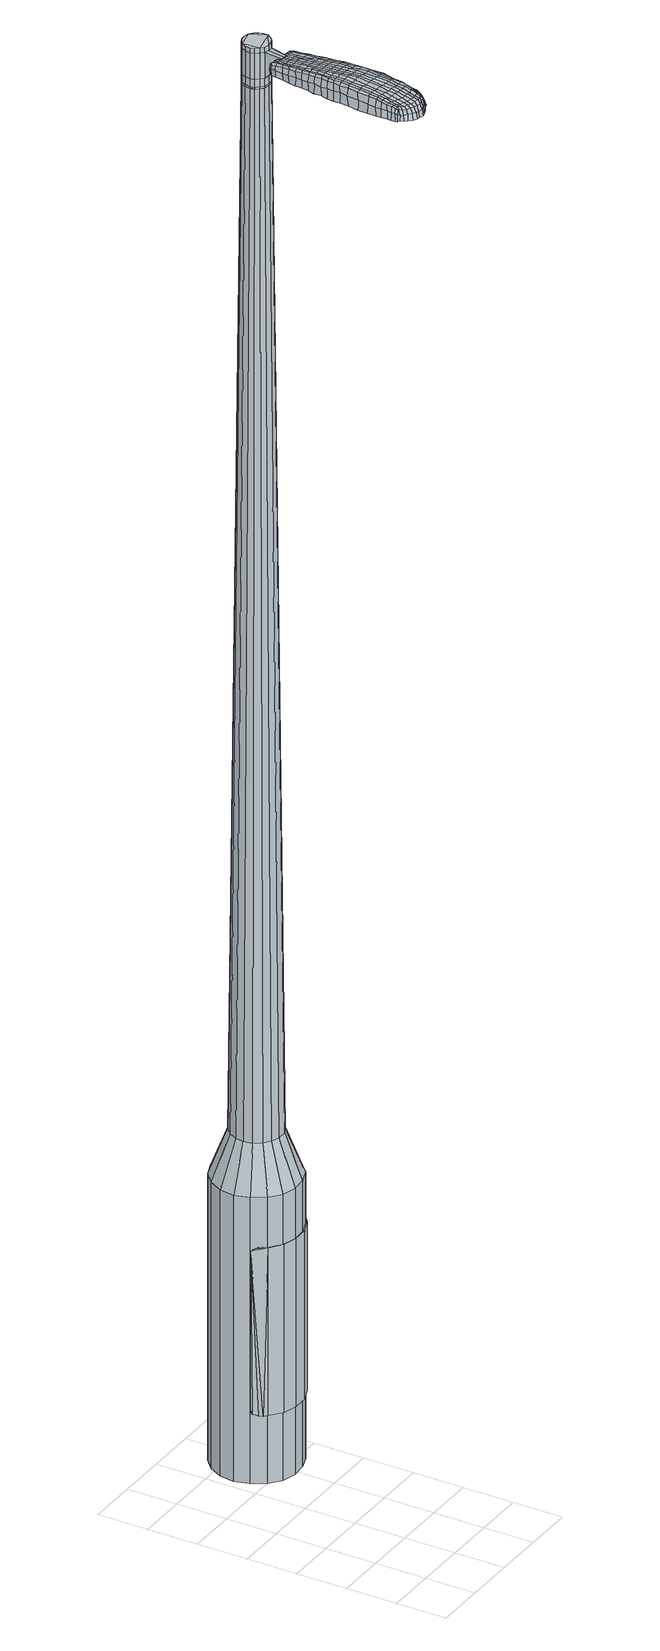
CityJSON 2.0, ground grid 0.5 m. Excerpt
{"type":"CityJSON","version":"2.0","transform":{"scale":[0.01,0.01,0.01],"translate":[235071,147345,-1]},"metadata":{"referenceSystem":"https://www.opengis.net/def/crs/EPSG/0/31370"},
"CityObjects":{
"object1":{"type":"GenericCityObject","attributes":{"cluster":350,"mean_distance_to_centroid":0.404,"new_centroid_x":235072,"new_centroid_y":147347.31,"mean_distance_to_camera":12.41,"H1":13.38,"H2":13.86,"Z_final":112.6,"cluster2":33,"proj_x":235064.43,"proj_y":147346.33,"id_line":87867,"bearing_l":172.62,"distance":7.64,"orientation":"left","G_obj":262.62},"geometry":[{"type":"MultiSurface","lod":"2","boundaries":[[[0,1,2,3]],[[1,4,5,2]],[[4,6,7,5]],[[6,8,9,7]],[[8,10,11,9]],[[10,12,13,11]],[[12,14,15,13]],[[14,16,17,15]],[[16,18,19,17]],[[18,20,21,19]],[[20,22,23,21]],[[22,24,25,23]],[[24,26,27,25]],[[26,28,29,27]],[[28,30,31,29]],[[30,32,33,31]],[[32,34,35,33]],[[34,0,3,35]],[[36,37,38,39]],[[38,40,41,42]],[[41,43,42]],[[42,44,45,46]],[[45,47,46]],[[46,48,49,50]],[[49,51,50]],[[42,46,50,38]],[[50,52,39,38]],[[53,36,39]],[[2,5,7,35]],[[7,9,11,15]],[[11,13,15]],[[15,17,19,23]],[[19,21,23]],[[23,25,27,31]],[[27,29,31]],[[15,23,31,7]],[[31,33,35,7]],[[3,2,35]],[[1,0,54,55]],[[0,34,56,54]],[[34,32,57,56]],[[32,30,58,57]],[[30,28,59,58]],[[28,26,60,59]],[[26,24,61,60]],[[24,22,62,61]],[[22,20,63,62]],[[20,18,64,63]],[[18,16,65,64]],[[16,14,66,65]],[[14,12,67,66]],[[12,10,68,67]],[[10,8,69,68]],[[8,6,70,69]],[[6,4,71,70]],[[4,1,55,71]],[[55,54,72,73]],[[54,56,74,72]],[[56,57,75,74]],[[57,58,76,75]],[[58,59,77,76]],[[59,60,78,77]],[[60,61,79,78]],[[61,62,80,79]],[[62,63,81,80]],[[63,64,82,81]],[[64,65,83,82]],[[65,66,84,83]],[[66,67,85,84]],[[67,68,86,85]],[[68,69,87,86]],[[69,70,88,87]],[[70,71,89,88]],[[71,55,73,89]],[[72,90,91,92]],[[93,94,90,72]],[[75,95,94,93]],[[76,96,95,75]],[[97,98,96,76]],[[99,100,98,97]],[[79,101,100,99]],[[102,103,101,79]],[[104,105,103,102]],[[82,106,105,104]],[[107,108,106,82]],[[109,110,108,107]],[[85,111,110,109]],[[86,112,111,85]],[[113,114,112,86]],[[115,116,114,113]],[[89,117,116,115]],[[92,91,117,89]],[[118,119,120,121]],[[122,118,121,123]],[[124,122,123,125]],[[126,124,125,127]],[[128,126,127,129]],[[130,128,129,131]],[[132,130,131,133]],[[134,132,133,135]],[[136,134,135,137]],[[138,136,137,139]],[[140,138,139,141]],[[142,140,141,143]],[[144,142,143,145]],[[146,144,145,147]],[[148,146,147,149]],[[150,148,149,151]],[[73,72,92]],[[74,93,72]],[[74,75,93]],[[77,97,76]],[[77,78,99,97]],[[78,79,99]],[[80,102,79]],[[80,81,104,102]],[[81,82,104]],[[83,107,82]],[[83,84,109,107]],[[84,85,109]],[[87,113,86]],[[87,88,115,113]],[[88,89,115]],[[73,92,89]],[[152,91,90]],[[152,117,91]],[[153,116,117]],[[153,154,114,116]],[[154,112,114]],[[155,110,111]],[[155,156,108,110]],[[156,106,108]],[[157,105,106]],[[157,158,103,105]],[[158,101,103]],[[159,100,101]],[[159,160,98,100]],[[160,96,98]],[[161,94,95]],[[161,90,94]],[[39,52,150,162]],[[152,90,163,151]],[[53,39,162,119]],[[90,161,120,163]],[[36,53,119,118]],[[161,95,121,120]],[[37,36,118,122]],[[95,96,123,121]],[[38,37,122,124]],[[96,160,125,123]],[[40,38,124,126]],[[160,159,127,125]],[[41,40,126,128]],[[159,101,129,127]],[[43,41,128,130]],[[101,158,131,129]],[[42,43,130,132]],[[158,157,133,131]],[[44,42,132,134]],[[157,106,135,133]],[[45,44,134,136]],[[106,156,137,135]],[[47,45,136,138]],[[156,155,139,137]],[[46,47,138,140]],[[155,111,141,139]],[[48,46,140,142]],[[111,112,143,141]],[[49,48,142,144]],[[112,154,145,143]],[[51,49,144,146]],[[154,153,147,145]],[[50,51,146,148]],[[153,117,149,147]],[[52,50,148,150]],[[117,152,151,149]],[[150,151,164,165]],[[151,163,166,164]],[[163,120,167,166]],[[120,119,168,167]],[[119,162,169,168]],[[162,150,165,169]],[[170,171,172,173]],[[174,170,173,175]],[[170,174,176,177]],[[171,170,177,178]],[[179,180,181,182]],[[183,179,182,184]],[[179,183,185,186]],[[180,179,186,187]],[[188,189,190,191]],[[192,188,191,193]],[[188,192,194,195]],[[189,188,195,196]],[[197,198,199,200]],[[201,197,200,202]],[[197,201,203,204]],[[198,197,204,205]],[[206,207,208,209]],[[210,206,209,211]],[[206,210,212,213]],[[207,206,213,214]],[[215,216,217,218]],[[219,215,218,220]],[[215,219,221,222]],[[216,215,222,223]],[[224,225,226,227]],[[216,224,227,217]],[[224,216,223,228]],[[225,224,228,229]],[[230,231,232,233]],[[225,230,233,226]],[[230,225,229,234]],[[231,230,234,235]],[[236,174,175,237]],[[231,236,237,232]],[[236,231,235,238]],[[174,236,238,176]],[[239,240,241,242]],[[243,239,242,244]],[[239,243,245,246]],[[240,239,246,247]],[[248,249,250,251]],[[240,248,251,241]],[[248,240,247,252]],[[249,248,252,253]],[[254,255,256,257]],[[249,254,257,250]],[[254,249,253,258]],[[255,254,258,259]],[[260,261,262,263]],[[255,260,263,256]],[[260,255,259,264]],[[261,260,264,265]],[[266,171,178,267]],[[261,266,267,262]],[[266,261,265,268]],[[171,266,268,172]],[[269,270,271,272]],[[273,269,272,274]],[[269,273,275,276]],[[270,269,276,277]],[[278,279,280,281]],[[270,278,281,271]],[[278,270,277,282]],[[279,278,282,283]],[[284,285,286,287]],[[279,284,287,280]],[[284,279,283,288]],[[285,284,288,289]],[[290,183,184,291]],[[285,290,291,286]],[[290,285,289,292]],[[183,290,292,185]],[[293,294,295,296]],[[297,293,296,298]],[[293,297,299,300]],[[294,293,300,301]],[[302,303,304,305]],[[294,302,305,295]],[[302,294,301,306]],[[303,302,306,307]],[[308,309,310,311]],[[303,308,311,304]],[[308,303,307,312]],[[309,308,312,313]],[[314,315,316,317]],[[309,314,317,310]],[[314,309,313,318]],[[315,314,318,319]],[[320,180,187,321]],[[315,320,321,316]],[[320,315,319,322]],[[180,320,322,181]],[[323,209,208,324]],[[325,323,324,326]],[[323,325,327,328]],[[209,323,328,211]],[[329,325,326,330]],[[331,329,330,332]],[[329,331,333,334]],[[325,329,334,327]],[[335,331,332,336]],[[337,335,336,338]],[[335,337,339,340]],[[331,335,340,333]],[[341,337,338,342]],[[343,341,342,344]],[[341,343,345,346]],[[337,341,346,339]],[[347,343,344,348]],[[198,347,348,199]],[[347,198,205,349]],[[343,347,349,345]],[[350,351,196,195]],[[352,350,195,194]],[[350,352,353,354]],[[351,350,354,355]],[[356,357,355,354]],[[358,356,354,353]],[[356,358,359,360]],[[357,356,360,361]],[[362,363,361,360]],[[364,362,360,359]],[[362,364,365,366]],[[363,362,366,367]],[[368,369,367,366]],[[370,368,366,365]],[[368,370,203,201]],[[369,368,201,202]],[[371,372,373,374]],[[273,371,374,275]],[[371,273,274,375]],[[372,371,375,376]],[[377,192,193,378]],[[372,377,378,373]],[[377,372,376,379]],[[192,377,379,194]],[[380,381,382,383]],[[219,380,383,221]],[[380,219,220,384]],[[381,380,384,385]],[[386,387,388,389]],[[381,386,389,382]],[[386,381,385,390]],[[387,386,390,391]],[[392,189,196,393]],[[387,392,393,388]],[[392,387,391,394]],[[189,392,394,190]],[[395,396,397,398]],[[177,395,398,178]],[[395,177,176,399]],[[396,395,399,400]],[[401,402,403,404]],[[396,401,404,397]],[[401,396,400,405]],[[402,401,405,406]],[[407,200,199,408]],[[402,407,408,403]],[[407,402,406,409]],[[200,407,409,202]],[[410,411,412,413]],[[182,410,413,184]],[[410,182,181,414]],[[411,410,414,415]],[[416,204,203,417]],[[411,416,417,412]],[[416,411,415,418]],[[204,416,418,205]],[[419,420,421,422]],[[297,419,422,299]],[[419,297,298,423]],[[420,419,423,424]],[[425,210,211,426]],[[420,425,426,421]],[[425,420,424,427]],[[210,425,427,212]],[[428,429,430,431]],[[243,428,431,245]],[[428,243,244,432]],[[429,428,432,433]],[[434,435,436,437]],[[429,434,437,430]],[[434,429,433,438]],[[435,434,438,439]],[[440,207,214,441]],[[435,440,441,436]],[[440,435,439,442]],[[207,440,442,208]],[[443,444,433,432]],[[242,443,432,244]],[[443,242,241,445]],[[444,443,445,446]],[[447,448,439,438]],[[444,447,438,433]],[[447,444,446,449]],[[448,447,449,450]],[[451,324,208,442]],[[448,451,442,439]],[[451,448,450,452]],[[324,451,452,326]],[[453,454,455,456]],[[300,453,456,301]],[[453,300,299,422]],[[454,453,422,421]],[[457,328,327,458]],[[454,457,458,455]],[[457,454,421,426]],[[328,457,426,211]],[[459,460,446,445]],[[251,459,445,241]],[[459,251,250,461]],[[460,459,461,462]],[[463,464,450,449]],[[460,463,449,446]],[[463,460,462,465]],[[464,463,465,466]],[[467,330,326,452]],[[464,467,452,450]],[[467,464,466,468]],[[330,467,468,332]],[[469,470,471,472]],[[306,469,472,307]],[[469,306,301,456]],[[470,469,456,455]],[[473,334,333,474]],[[470,473,474,471]],[[473,470,455,458]],[[334,473,458,327]],[[475,476,462,461]],[[257,475,461,250]],[[475,257,256,477]],[[476,475,477,478]],[[479,480,466,465]],[[476,479,465,462]],[[479,476,478,481]],[[480,479,481,482]],[[483,336,332,468]],[[480,483,468,466]],[[483,480,482,484]],[[336,483,484,338]],[[485,486,487,488]],[[312,485,488,313]],[[485,312,307,472]],[[486,485,472,471]],[[489,340,339,490]],[[486,489,490,487]],[[489,486,471,474]],[[340,489,474,333]],[[491,492,478,477]],[[263,491,477,256]],[[491,263,262,493]],[[492,491,493,494]],[[495,496,482,481]],[[492,495,481,478]],[[495,492,494,497]],[[496,495,497,498]],[[499,342,338,484]],[[496,499,484,482]],[[499,496,498,500]],[[342,499,500,344]],[[501,502,503,504]],[[318,501,504,319]],[[501,318,313,488]],[[502,501,488,487]],[[505,346,345,506]],[[502,505,506,503]],[[505,502,487,490]],[[346,505,490,339]],[[507,508,494,493]],[[267,507,493,262]],[[507,267,178,398]],[[508,507,398,397]],[[509,510,498,497]],[[508,509,497,494]],[[509,508,397,404]],[[510,509,404,403]],[[511,348,344,500]],[[510,511,500,498]],[[511,510,403,408]],[[348,511,408,199]],[[512,513,415,414]],[[322,512,414,181]],[[512,322,319,504]],[[513,512,504,503]],[[514,349,205,418]],[[513,514,418,415]],[[514,513,503,506]],[[349,514,506,345]],[[515,516,376,375]],[[272,515,375,274]],[[515,272,271,517]],[[516,515,517,518]],[[519,352,194,379]],[[516,519,379,376]],[[519,516,518,520]],[[352,519,520,353]],[[521,522,523,524]],[[222,521,524,223]],[[521,222,221,383]],[[522,521,383,382]],[[525,526,527,528]],[[522,525,528,523]],[[525,522,382,389]],[[526,525,389,388]],[[529,351,355,530]],[[526,529,530,527]],[[529,526,388,393]],[[351,529,393,196]],[[531,532,518,517]],[[281,531,517,271]],[[531,281,280,533]],[[532,531,533,534]],[[535,358,353,520]],[[532,535,520,518]],[[535,532,534,536]],[[358,535,536,359]],[[537,538,539,540]],[[228,537,540,229]],[[537,228,223,524]],[[538,537,524,523]],[[541,542,543,544]],[[538,541,544,539]],[[541,538,523,528]],[[542,541,528,527]],[[545,357,361,546]],[[542,545,546,543]],[[545,542,527,530]],[[357,545,530,355]],[[547,548,534,533]],[[287,547,533,280]],[[547,287,286,549]],[[548,547,549,550]],[[551,364,359,536]],[[548,551,536,534]],[[551,548,550,552]],[[364,551,552,365]],[[553,554,555,556]],[[234,553,556,235]],[[553,234,229,540]],[[554,553,540,539]],[[557,558,559,560]],[[554,557,560,555]],[[557,554,539,544]],[[558,557,544,543]],[[561,363,367,562]],[[558,561,562,559]],[[561,558,543,546]],[[363,561,546,361]],[[563,564,550,549]],[[291,563,549,286]],[[563,291,184,413]],[[564,563,413,412]],[[565,370,365,552]],[[564,565,552,550]],[[565,564,412,417]],[[370,565,417,203]],[[566,567,400,399]],[[238,566,399,176]],[[566,238,235,556]],[[567,566,556,555]],[[568,569,406,405]],[[567,568,405,400]],[[568,567,555,560]],[[569,568,560,559]],[[570,369,202,409]],[[569,570,409,406]],[[570,569,559,562]],[[369,570,562,367]],[[571,572,573,574]],[[574,573,575,576]],[[577,575,573,578]],[[578,573,572,579]],[[580,581,582,583]],[[583,582,584,585]],[[586,584,582,587]],[[587,582,581,588]],[[589,590,591,592]],[[592,591,593,594]],[[595,593,591,596]],[[596,591,590,597]],[[598,599,600,601]],[[601,600,602,603]],[[604,602,600,605]],[[605,600,599,606]],[[607,608,609,610]],[[610,609,611,612]],[[613,611,609,614]],[[614,609,608,615]],[[616,617,618,619]],[[619,618,620,621]],[[622,620,618,623]],[[623,618,617,624]],[[625,626,627,628]],[[628,627,617,616]],[[624,617,627,629]],[[629,627,626,630]],[[631,632,633,634]],[[634,633,626,625]],[[630,626,633,635]],[[635,633,632,636]],[[576,575,637,638]],[[638,637,632,631]],[[636,632,637,639]],[[639,637,575,577]],[[640,641,642,643]],[[643,642,644,645]],[[646,644,642,647]],[[647,642,641,648]],[[649,650,651,652]],[[652,651,641,640]],[[648,641,651,653]],[[653,651,650,654]],[[655,656,657,658]],[[658,657,650,649]],[[654,650,657,659]],[[659,657,656,660]],[[661,662,663,664]],[[664,663,656,655]],[[660,656,663,665]],[[665,663,662,666]],[[579,572,667,668]],[[668,667,662,661]],[[666,662,667,669]],[[669,667,572,571]],[[670,671,672,673]],[[673,672,674,675]],[[676,674,672,677]],[[677,672,671,678]],[[679,680,681,682]],[[682,681,671,670]],[[678,671,681,683]],[[683,681,680,684]],[[685,686,687,688]],[[688,687,680,679]],[[684,680,687,689]],[[689,687,686,690]],[[585,584,691,692]],[[692,691,686,685]],[[690,686,691,693]],[[693,691,584,586]],[[694,695,696,697]],[[697,696,698,699]],[[700,698,696,701]],[[701,696,695,702]],[[703,704,705,706]],[[706,705,695,694]],[[702,695,705,707]],[[707,705,704,708]],[[709,710,711,712]],[[712,711,704,703]],[[708,704,711,713]],[[713,711,710,714]],[[715,716,717,718]],[[718,717,710,709]],[[714,710,717,719]],[[719,717,716,720]],[[588,581,721,722]],[[722,721,716,715]],[[720,716,721,723]],[[723,721,581,580]],[[607,610,724,725]],[[725,724,726,727]],[[728,726,724,729]],[[729,724,610,612]],[[727,726,730,731]],[[731,730,732,733]],[[734,732,730,735]],[[735,730,726,728]],[[733,732,736,737]],[[737,736,738,739]],[[740,738,736,741]],[[741,736,732,734]],[[739,738,742,743]],[[743,742,744,745]],[[746,744,742,747]],[[747,742,738,740]],[[745,744,748,749]],[[749,748,599,598]],[[606,599,748,750]],[[750,748,744,746]],[[597,751,752,596]],[[596,752,753,595]],[[754,753,752,755]],[[755,752,751,756]],[[756,757,758,755]],[[755,758,759,754]],[[760,759,758,761]],[[761,758,757,762]],[[762,763,764,761]],[[761,764,765,760]],[[766,765,764,767]],[[767,764,763,768]],[[768,769,770,767]],[[767,770,771,766]],[[604,771,770,602]],[[602,770,769,603]],[[772,773,774,775]],[[775,774,674,676]],[[675,674,774,776]],[[776,774,773,777]],[[594,593,778,779]],[[779,778,773,772]],[[777,773,778,780]],[[780,778,593,595]],[[781,782,783,784]],[[784,783,620,622]],[[621,620,783,785]],[[785,783,782,786]],[[787,788,789,790]],[[790,789,782,781]],[[786,782,789,791]],[[791,789,788,792]],[[597,590,793,794]],[[794,793,788,787]],[[792,788,793,795]],[[795,793,590,589]],[[796,797,798,799]],[[799,798,578,579]],[[577,578,798,800]],[[800,798,797,801]],[[802,803,804,805]],[[805,804,797,796]],[[801,797,804,806]],[[806,804,803,807]],[[598,601,808,809]],[[809,808,803,802]],[[807,803,808,810]],[[810,808,601,603]],[[811,812,813,814]],[[814,813,583,585]],[[580,583,813,815]],[[815,813,812,816]],[[604,605,817,818]],[[818,817,812,811]],[[816,812,817,819]],[[819,817,605,606]],[[820,821,698,822]],[[822,698,700]],[[699,698,821,823]],[[612,611,824,825]],[[825,824,821,820]],[[823,821,824,826]],[[826,824,611,613]],[[827,828,829,830]],[[830,829,644,646]],[[645,644,829,831]],[[831,829,828,832]],[[833,834,835,836]],[[836,835,828,827]],[[832,828,835,837]],[[837,835,834,838]],[[615,608,839,840]],[[840,839,834,833]],[[838,834,839,841]],[[841,839,608,607]],[[832,842,831]],[[831,842,643,645]],[[640,643,842,843]],[[843,842,844]],[[838,845,846,837]],[[837,846,842,832]],[[844,842,846,847]],[[847,846,845,848]],[[607,725,165,841]],[[841,165,845,838]],[[848,845,165,849]],[[849,165,725,727]],[[850,851,852,853]],[[853,852,701,702]],[[700,701,852,822]],[[822,852,851,820]],[[728,729,854,855]],[[855,854,851,850]],[[820,851,854,825]],[[825,854,729,612]],[[844,856,857,843]],[[843,857,652,640]],[[649,652,857,858]],[[858,857,856,859]],[[848,860,861,847]],[[847,861,856,844]],[[859,856,861,862]],[[862,861,860,863]],[[727,731,864,849]],[[849,864,860,848]],[[863,860,864,865]],[[865,864,731,733]],[[866,867,868,869]],[[869,868,707,708]],[[702,707,868,853]],[[853,868,867,850]],[[734,735,870,871]],[[871,870,867,866]],[[850,867,870,855]],[[855,870,735,728]],[[859,872,858]],[[858,872,658,649]],[[655,658,872,873]],[[873,872,874]],[[863,875,876,862]],[[862,876,872,859]],[[874,872,876,877]],[[877,876,875,878]],[[733,737,879,865]],[[865,879,875,863]],[[878,875,879,880]],[[880,879,737,739]],[[881,882,883,884]],[[884,883,713,714]],[[708,713,883,869]],[[869,883,882,866]],[[740,741,885,886]],[[886,885,882,881]],[[866,882,885,871]],[[871,885,741,734]],[[874,887,888,873]],[[873,888,664,655]],[[661,664,888,889]],[[889,888,887,890]],[[878,891,892,877]],[[877,892,887,874]],[[890,887,892,893]],[[893,892,891,894]],[[739,743,895,880]],[[880,895,891,878]],[[894,891,895,896]],[[896,895,743,745]],[[897,898,899,900]],[[900,899,719,720]],[[714,719,899,884]],[[884,899,898,881]],[[746,747,901,902]],[[902,901,898,897]],[[881,898,901,886]],[[886,901,747,740]],[[890,903,904,889]],[[889,904,668,661]],[[579,668,904,799]],[[799,904,903,796]],[[894,905,906,893]],[[893,906,903,890]],[[796,903,906,805]],[[805,906,905,802]],[[745,749,907,896]],[[896,907,905,894]],[[802,905,907,809]],[[809,907,749,598]],[[816,908,909,815]],[[815,909,723,580]],[[720,723,909,900]],[[900,909,908,897]],[[606,750,910,819]],[[819,910,908,816]],[[897,908,910,902]],[[902,910,750,746]],[[777,911,912,776]],[[776,912,673,675]],[[670,673,912,913]],[[913,912,911,914]],[[595,753,915,780]],[[780,915,911,777]],[[914,911,915,916]],[[916,915,753,754]],[[917,918,919,920]],[[920,919,623,624]],[[622,623,919,784]],[[784,919,918,781]],[[921,922,923,924]],[[924,923,918,917]],[[781,918,923,790]],[[790,923,922,787]],[[756,751,925,926]],[[926,925,922,921]],[[787,922,925,794]],[[794,925,751,597]],[[914,927,928,913]],[[913,928,682,670]],[[679,682,928,929]],[[929,928,927,930]],[[754,759,931,916]],[[916,931,927,914]],[[930,927,931,932]],[[932,931,759,760]],[[933,934,935,936]],[[936,935,629,630]],[[624,629,935,920]],[[920,935,934,917]],[[937,938,939,940]],[[940,939,934,933]],[[917,934,939,924]],[[924,939,938,921]],[[762,757,941,942]],[[942,941,938,937]],[[921,938,941,926]],[[926,941,757,756]],[[930,943,944,929]],[[929,944,688,679]],[[685,688,944,945]],[[945,944,943,946]],[[760,765,947,932]],[[932,947,943,930]],[[946,943,947,948]],[[948,947,765,766]],[[949,950,951,952]],[[952,951,635,636]],[[630,635,951,936]],[[936,951,950,933]],[[953,954,955,956]],[[956,955,950,949]],[[933,950,955,940]],[[940,955,954,937]],[[768,763,957,958]],[[958,957,954,953]],[[937,954,957,942]],[[942,957,763,762]],[[946,959,960,945]],[[945,960,692,685]],[[585,692,960,814]],[[814,960,959,811]],[[766,771,961,948]],[[948,961,959,946]],[[811,959,961,818]],[[818,961,771,604]],[[801,962,963,800]],[[800,963,639,577]],[[636,639,963,952]],[[952,963,962,949]],[[807,964,965,806]],[[806,965,962,801]],[[949,962,965,956]],[[956,965,964,953]],[[603,769,966,810]],[[810,966,964,807]],[[953,964,966,958]],[[958,966,769,768]],[[571,574,173,172]],[[574,576,175,173]],[[586,587,186,185]],[[587,588,187,186]],[[589,592,191,190]],[[592,594,193,191]],[[613,614,213,212]],[[614,615,214,213]],[[616,619,218,217]],[[619,621,220,218]],[[625,628,227,226]],[[628,616,217,227]],[[631,634,233,232]],[[634,625,226,233]],[[576,638,237,175]],[[638,631,232,237]],[[646,647,246,245]],[[647,648,247,246]],[[648,653,252,247]],[[653,654,253,252]],[[654,659,258,253]],[[659,660,259,258]],[[660,665,264,259]],[[665,666,265,264]],[[666,669,268,265]],[[669,571,172,268]],[[676,677,276,275]],[[677,678,277,276]],[[678,683,282,277]],[[683,684,283,282]],[[684,689,288,283]],[[689,690,289,288]],[[690,693,292,289]],[[693,586,185,292]],[[694,697,296,295]],[[697,699,298,296]],[[703,706,305,304]],[[706,694,295,305]],[[709,712,311,310]],[[712,703,304,311]],[[715,718,317,316]],[[718,709,310,317]],[[588,722,321,187]],[[722,715,316,321]],[[772,775,374,373]],[[775,676,275,374]],[[594,779,378,193]],[[779,772,373,378]],[[621,785,384,220]],[[785,786,385,384]],[[786,791,390,385]],[[791,792,391,390]],[[792,795,394,391]],[[795,589,190,394]],[[699,423,298]],[[699,823,424,423]],[[823,826,427,424]],[[826,613,212,427]],[[827,830,431,430]],[[830,646,245,431]],[[833,836,437,436]],[[836,827,430,437]],[[615,840,441,214]],[[840,833,436,441]],[[967,968,969,970]],[[971,972,970,969]],[[973,974,975,976]],[[977,978,979,980]],[[968,981,982,969]],[[983,971,969,982]],[[984,973,976,985]],[[986,987,978,977]],[[981,988,989,982]],[[989,990,983,982]],[[991,984,985,992]],[[993,987,986,994]],[[988,995,996,989]],[[996,997,990,989]],[[998,991,992,999]],[[1000,993,994,1001]],[[1002,1003,1004,1005]],[[1006,1007,1003,1002]],[[1006,1008,1009,1007]],[[1008,1010,1011,1009]],[[1012,1013,1014,1015]],[[1016,1017,1013,1012]],[[1018,1019,1017,1016]],[[1020,1021,1019,1018]],[[1015,1004,1003,1012]],[[1012,1003,1007,1016]],[[1007,1009,1018,1016]],[[1009,1011,1020,1018]],[[976,975,972,971]],[[985,976,971,983]],[[990,992,985,983]],[[997,999,992,990]],[[977,980,974,973]],[[986,977,973,984]],[[994,986,984,991]],[[1001,994,991,998]],[[978,1002,1005,979]],[[987,1006,1002,978]],[[1008,1006,987,993]],[[1010,1008,993,1000]],[[1022,1023,1024,1025]],[[1024,1026,1027,1028]],[[1024,1028,1029,1030]],[[1024,1030,1025]],[[1031,1022,1025,1032]],[[1033,1032,1025,1034]],[[1035,1034,1025]],[[1036,1024,1023,1037]],[[1038,1036,1037,1039]],[[1040,1038,1039,1041]],[[1042,1040,1041,1043]],[[1044,1042,1043,1045]],[[1045,1046,1047,1048]],[[1045,1048,1049,1050]],[[1045,1050,1051,1052]],[[1051,1053,1054,1055]],[[1051,1055,1056,1057]],[[1051,1057,1052]],[[1045,1052,1044]],[[1058,1059,1023,1022]],[[1060,1061,1026,1024]],[[1062,1063,1035,1025]],[[1059,1064,1037,1023]],[[1065,1060,1024,1036]],[[1064,1066,1039,1037]],[[1067,1065,1036,1038]],[[1066,1068,1041,1039]],[[1069,1067,1038,1040]],[[1068,1070,1043,1041]],[[1071,1069,1040,1042]],[[1070,1072,1045,1043]],[[1073,1071,1042,1044]],[[1072,1074,1046,1045]],[[1075,1076,1053,1051]],[[1077,1073,1044,1052]],[[1047,1046,1074,1078]],[[1048,1047,1078,1079]],[[1049,1048,1079,1080]],[[1050,1049,1080,1081]],[[1051,1050,1081,1075]],[[1082,1058,1022,1031]],[[1083,1082,1031,1032]],[[1084,1083,1032,1033]],[[1085,1084,1033,1034]],[[1063,1085,1034,1035]],[[1027,1026,1061,1086]],[[1054,1053,1076,1087]],[[1028,1027,1086,1088]],[[1029,1028,1088,1089]],[[1030,1029,1089,1090]],[[1025,1030,1090,1062]],[[1055,1054,1087,1091]],[[1056,1055,1091,1092]],[[1057,1056,1092,1093]],[[1052,1057,1093,1077]]]}]}
},
"vertices":[
[96,187,384],[82,191,384],[82,191,96],[96,187,96],[71,200,384],[71,200,96],[63,213,384],[63,213,96],[59,227,384],[59,227,96],[61,242,384],[61,242,96],[68,255,384],[68,255,96],[79,265,384],[79,265,96],[92,270,384],[92,270,96],[107,271,384],[107,271,96],[121,266,384],[121,266,96],[133,258,384],[133,258,96],[141,245,384],[141,245,96],[144,231,384],[144,231,96],[142,216,384],[142,216,96],[135,203,384],[135,203,96],[124,193,384],[124,193,96],[111,188,384],[111,188,96],[109,218,1524],[112,221,1524],[115,225,1524],[100,216,1524],[115,230,1524],[114,234,1524],[108,241,1524],[112,238,1524],[103,242,1524],[99,242,1524],[91,237,1524],[94,240,1524],[89,233,1524],[88,228,1524],[92,220,1524],[89,224,1524],[95,217,1524],[105,216,1524],[98,204,429],[90,207,429],[107,204,429],[115,208,429],[122,214,429],[126,221,429],[127,230,429],[125,239,429],[120,246,429],[113,251,429],[105,254,429],[96,253,429],[88,250,429],[82,244,429],[78,236,429],[77,228,429],[78,219,429],[83,212,429],[100,216,1483],[95,217,1483],[105,216,1483],[109,218,1483],[112,221,1483],[115,225,1483],[115,230,1483],[114,234,1483],[112,238,1483],[108,241,1483],[103,242,1483],[99,242,1483],[94,240,1483],[91,237,1483],[89,233,1483],[88,228,1483],[89,224,1483],[92,220,1483],[100,216,1485],[96,217,1485],[96,217,1483],[104,216,1483],[104,216,1485],[109,218,1485],[112,221,1485],[114,225,1483],[114,225,1485],[115,229,1483],[115,229,1485],[114,234,1485],[111,238,1483],[111,238,1485],[108,240,1483],[108,240,1485],[103,242,1485],[99,241,1483],[99,241,1485],[95,240,1483],[95,240,1485],[91,237,1485],[89,233,1485],[89,228,1483],[89,228,1485],[90,224,1483],[90,224,1485],[92,220,1485],[109,218,1519],[105,216,1519],[105,216,1493],[109,218,1493],[112,221,1519],[112,221,1493],[115,225,1519],[115,225,1493],[115,230,1519],[115,230,1493],[114,234,1519],[114,234,1493],[112,238,1519],[112,238,1493],[108,241,1519],[108,241,1493],[103,242,1519],[103,242,1493],[99,242,1519],[99,242,1493],[94,240,1519],[94,240,1493],[91,237,1519],[91,237,1493],[89,233,1519],[89,233,1493],[88,228,1519],[88,228,1493],[89,224,1519],[89,224,1493],[92,220,1519],[92,220,1493],[95,217,1519],[95,217,1493],[95,217,1485],[89,224,1485],[88,228,1485],[94,240,1485],[99,242,1485],[108,241,1485],[112,238,1485],[115,230,1485],[115,225,1485],[105,216,1485],[100,216,1519],[100,216,1493],[94,197,1513],[94,197,1518],[98,197,1513],[101,197,1513],[101,197,1518],[98,197,1518],[69,126,1519],[70,133,1518],[68,132,1509],[67,125,1510],[67,118,1519],[66,116,1510],[69,118,1526],[70,127,1525],[72,134,1525],[107,121,1519],[107,128,1518],[106,129,1525],[105,122,1525],[106,112,1519],[105,113,1526],[107,111,1510],[108,119,1510],[109,126,1509],[80,50,1519],[76,51,1519],[76,50,1513],[80,49,1513],[84,51,1519],[84,50,1513],[84,53,1524],[80,52,1524],[77,53,1524],[89,124,1530],[90,131,1529],[87,132,1529],[86,124,1530],[88,115,1531],[85,115,1531],[92,114,1530],[93,123,1530],[94,131,1529],[100,204,1512],[97,204,1512],[97,203,1517],[99,203,1517],[103,204,1512],[102,202,1517],[103,203,1506],[100,203,1506],[97,203,1506],[62,67,1519],[62,70,1519],[61,70,1512],[61,66,1512],[63,65,1518],[61,64,1512],[64,65,1522],[64,67,1523],[64,71,1524],[63,75,1519],[63,81,1519],[61,80,1512],[61,74,1512],[64,76,1524],[64,81,1525],[63,87,1519],[64,95,1519],[62,94,1511],[62,86,1511],[65,87,1526],[66,95,1526],[66,106,1519],[64,105,1510],[67,107,1526],[82,199,1513],[81,191,1513],[82,192,1518],[83,199,1517],[84,204,1512],[84,203,1516],[83,203,1506],[81,198,1507],[80,190,1507],[79,184,1514],[78,176,1515],[79,177,1520],[81,184,1519],[78,183,1507],[77,176,1507],[77,169,1515],[75,162,1516],[77,162,1522],[78,170,1521],[75,168,1508],[74,161,1508],[74,155,1517],[72,147,1517],[74,148,1524],[75,155,1523],[72,154,1508],[71,146,1509],[71,140,1518],[73,141,1524],[69,139,1509],[98,62,1519],[99,65,1519],[97,66,1524],[97,62,1523],[97,59,1518],[96,60,1522],[98,58,1512],[99,61,1512],[100,64,1512],[100,70,1519],[101,75,1519],[100,76,1525],[98,70,1524],[101,69,1512],[102,74,1512],[102,81,1519],[103,89,1519],[102,90,1526],[101,82,1526],[103,80,1511],[104,88,1511],[105,101,1519],[103,102,1526],[106,99,1510],[112,195,1513],[112,187,1513],[113,186,1507],[113,194,1507],[112,200,1512],[113,199,1506],[112,199,1516],[111,195,1517],[111,188,1518],[111,180,1514],[111,172,1515],[112,171,1507],[112,178,1507],[110,180,1519],[110,173,1520],[110,165,1515],[110,157,1516],[111,156,1508],[111,163,1508],[109,166,1521],[108,158,1522],[109,150,1517],[109,142,1517],[110,141,1509],[110,148,1508],[108,151,1523],[107,144,1524],[108,135,1518],[109,134,1509],[107,136,1524],[99,197,1519],[96,198,1519],[98,190,1520],[95,190,1520],[101,190,1520],[102,197,1519],[97,183,1522],[94,183,1522],[96,175,1523],[93,176,1523],[99,175,1523],[100,182,1521],[95,168,1524],[92,168,1524],[94,160,1525],[91,161,1525],[97,160,1525],[98,167,1524],[93,153,1526],[90,154,1526],[92,146,1527],[89,146,1527],[96,145,1527],[96,153,1526],[91,138,1528],[88,139,1528],[95,138,1528],[81,55,1527],[77,55,1527],[85,55,1526],[85,60,1527],[81,59,1528],[78,60,1528],[82,66,1529],[78,66,1529],[86,66,1528],[87,73,1530],[83,73,1530],[79,74,1530],[84,80,1531],[80,81,1531],[88,80,1530],[89,89,1531],[85,89,1531],[81,90,1531],[87,102,1531],[83,103,1531],[91,102,1531],[96,57,1518],[93,55,1519],[94,55,1513],[97,56,1513],[95,59,1523],[93,57,1523],[89,53,1519],[89,52,1513],[89,54,1524],[63,62,1518],[65,60,1518],[65,61,1523],[64,64,1523],[62,62,1513],[64,59,1513],[67,57,1519],[70,54,1519],[70,56,1524],[67,58,1523],[66,56,1513],[69,53,1513],[73,52,1519],[73,54,1524],[73,51,1513],[72,127,1528],[74,126,1528],[75,134,1528],[73,134,1527],[70,118,1528],[72,118,1529],[76,126,1529],[80,125,1530],[81,133,1529],[78,133,1528],[75,117,1529],[78,116,1530],[83,125,1530],[84,132,1529],[82,116,1531],[104,122,1528],[102,123,1529],[101,114,1529],[103,114,1528],[105,130,1527],[102,130,1528],[98,123,1529],[97,114,1530],[98,130,1528],[112,202,1512],[110,203,1512],[109,201,1517],[111,201,1517],[112,201,1506],[110,202,1506],[106,203,1512],[106,202,1517],[107,202,1506],[85,206,1512],[87,206,1512],[86,205,1506],[84,205,1506],[85,205,1517],[87,204,1517],[89,205,1512],[92,205,1512],[91,204,1506],[88,205,1506],[89,204,1517],[92,204,1517],[94,205,1512],[94,204,1506],[94,203,1517],[85,199,1519],[86,199,1519],[83,192,1520],[85,192,1520],[89,199,1519],[91,198,1519],[87,191,1520],[90,191,1520],[94,198,1519],[93,191,1520],[110,196,1519],[108,196,1519],[108,189,1520],[109,188,1520],[105,197,1519],[104,189,1520],[82,185,1521],[84,184,1521],[81,177,1522],[83,177,1522],[86,184,1521],[89,184,1521],[85,177,1522],[88,176,1523],[91,183,1522],[90,176,1523],[109,181,1521],[107,181,1521],[106,174,1522],[108,173,1522],[103,182,1521],[103,174,1522],[79,170,1523],[81,170,1523],[78,163,1524],[80,162,1524],[84,169,1523],[87,169,1524],[83,162,1525],[85,162,1525],[89,169,1524],[88,161,1525],[108,166,1523],[105,166,1523],[105,159,1524],[107,159,1524],[102,167,1524],[101,159,1525],[77,155,1525],[79,155,1525],[76,148,1526],[77,148,1526],[81,155,1526],[84,154,1526],[80,147,1527],[83,147,1527],[87,154,1526],[86,147,1527],[106,151,1525],[104,152,1525],[104,144,1526],[106,144,1526],[100,152,1526],[100,145,1527],[74,141,1527],[76,141,1527],[79,140,1527],[82,140,1528],[85,139,1528],[105,137,1527],[103,137,1527],[99,137,1528],[95,61,1525],[93,59,1525],[96,65,1526],[94,63,1526],[89,57,1526],[90,61,1527],[65,66,1525],[66,64,1525],[66,68,1526],[65,69,1525],[68,61,1525],[70,59,1526],[71,63,1527],[68,65,1526],[73,57,1526],[74,61,1527],[97,70,1526],[95,69,1527],[98,76,1527],[96,75,1528],[91,67,1528],[92,74,1529],[65,75,1526],[66,73,1527],[67,79,1528],[65,81,1527],[69,71,1527],[71,69,1528],[72,76,1529],[69,77,1528],[75,67,1528],[76,74,1530],[99,82,1528],[97,81,1529],[100,90,1528],[98,90,1529],[93,81,1529],[94,89,1530],[66,87,1528],[68,86,1528],[69,94,1529],[67,95,1528],[70,84,1529],[73,83,1530],[74,92,1530],[71,93,1530],[77,82,1530],[78,91,1531],[102,102,1529],[99,102,1529],[95,102,1530],[69,106,1528],[70,106,1529],[73,105,1530],[76,104,1530],[80,103,1531],[70,132,1509],[72,133,1518],[71,126,1518],[69,125,1509],[69,117,1519],[68,116,1510],[71,118,1525],[72,126,1525],[73,133,1525],[104,129,1525],[105,128,1518],[105,121,1518],[103,122,1525],[104,112,1519],[103,114,1525],[105,111,1510],[106,120,1509],[107,127,1509],[77,52,1513],[77,53,1519],[80,53,1519],[80,52,1513],[84,53,1519],[84,52,1513],[84,55,1524],[80,54,1524],[77,55,1524],[87,131,1528],[90,131,1528],[89,124,1529],[86,124,1529],[88,115,1529],[85,115,1529],[92,114,1529],[93,123,1529],[94,130,1528],[97,201,1516],[97,202,1512],[99,202,1512],[99,201,1516],[102,201,1512],[102,200,1516],[102,200,1506],[99,201,1506],[96,201,1506],[63,70,1512],[64,71,1519],[64,67,1518],[63,67,1512],[65,65,1518],[63,65,1512],[65,66,1522],[66,68,1523],[66,71,1523],[63,80,1512],[65,81,1519],[64,75,1519],[63,74,1512],[66,76,1524],[66,81,1525],[64,93,1511],[66,94,1519],[65,87,1519],[64,86,1511],[67,87,1525],[68,95,1526],[68,106,1519],[66,105,1510],[69,106,1526],[84,191,1518],[83,191,1513],[84,198,1513],[85,199,1517],[85,203,1512],[86,202,1515],[84,202,1506],[83,197,1506],[82,190,1507],[81,177,1520],[80,176,1514],[81,183,1514],[83,184,1519],[80,183,1507],[78,175,1507],[79,162,1522],[77,161,1516],[79,169,1515],[80,169,1521],[77,168,1508],[76,160,1508],[76,148,1523],[74,147,1517],[76,154,1516],[77,155,1522],[74,153,1508],[73,146,1508],[73,140,1517],[75,140,1524],[71,139,1509],[96,66,1523],[97,66,1519],[96,62,1518],[95,63,1523],[95,61,1518],[94,61,1522],[96,60,1512],[97,61,1512],[98,64,1512],[98,77,1525],[99,76,1519],[98,70,1519],[97,71,1524],[99,69,1512],[100,75,1512],[100,90,1526],[101,89,1519],[100,82,1519],[99,83,1525],[101,80,1511],[102,88,1511],[103,101,1519],[101,102,1526],[104,99,1510],[111,186,1507],[110,187,1513],[110,195,1513],[111,194,1506],[110,200,1512],[111,199,1506],[110,199,1515],[109,195,1517],[109,188,1518],[110,171,1507],[109,172,1514],[109,180,1514],[110,178,1507],[108,180,1519],[108,173,1520],[109,156,1508],[108,157,1516],[108,165,1515],[109,163,1508],[107,166,1521],[106,158,1522],[108,141,1508],[107,143,1517],[107,150,1516],[108,148,1508],[106,151,1522],[105,144,1523],[106,135,1517],[107,134,1509],[105,136,1524],[99,196,1518],[96,197,1518],[98,189,1519],[95,190,1519],[101,189,1519],[101,196,1518],[97,182,1520],[94,182,1520],[96,175,1521],[93,175,1521],[99,174,1521],[100,182,1520],[95,167,1523],[92,168,1523],[94,160,1524],[91,160,1524],[97,159,1524],[98,167,1523],[93,153,1525],[90,153,1525],[92,145,1526],[89,146,1526],[95,145,1526],[96,152,1525],[91,138,1527],[88,138,1527],[94,138,1527],[77,57,1526],[81,56,1526],[84,57,1525],[85,61,1526],[81,60,1526],[78,61,1526],[79,67,1528],[82,66,1528],[86,67,1527],[87,74,1528],[83,74,1529],[79,74,1529],[80,81,1530],[84,81,1530],[88,81,1529],[89,89,1530],[85,89,1530],[82,90,1530],[83,102,1530],[87,102,1530],[90,102,1530],[93,56,1513],[92,57,1518],[94,59,1518],[95,58,1512],[94,60,1523],[92,59,1523],[88,55,1519],[89,54,1513],[88,56,1523],[67,63,1523],[66,61,1518],[65,63,1518],[66,65,1523],[64,63,1512],[65,61,1512],[71,57,1523],[71,56,1519],[68,59,1519],[69,60,1523],[68,58,1513],[70,55,1513],[74,54,1519],[74,56,1524],[73,53,1513],[75,133,1527],[74,126,1527],[73,126,1527],[74,133,1526],[72,118,1527],[73,118,1528],[81,132,1528],[80,125,1528],[77,126,1528],[78,133,1527],[76,117,1528],[79,116,1529],[83,124,1529],[84,132,1528],[82,116,1529],[100,114,1528],[101,122,1527],[103,122,1527],[102,114,1527],[103,129,1526],[102,129,1527],[97,123,1528],[96,114,1528],[98,130,1527],[109,200,1516],[109,200,1512],[110,200,1516],[110,199,1506],[106,201,1512],[105,200,1516],[106,200,1506],[86,203,1506],[86,203,1512],[86,204,1512],[85,203,1506],[86,203,1516],[87,202,1516],[91,202,1506],[91,203,1512],[89,203,1512],[88,202,1506],[89,202,1516],[92,202,1516],[94,202,1512],[94,202,1506],[94,201,1516],[86,198,1518],[84,191,1519],[85,191,1519],[91,197,1518],[89,198,1518],[87,191,1519],[90,190,1519],[93,190,1519],[107,188,1519],[108,195,1518],[109,195,1518],[108,188,1519],[105,196,1518],[104,189,1519],[84,184,1520],[83,184,1520],[82,177,1521],[83,176,1521],[89,183,1520],[86,183,1520],[85,176,1521],[88,176,1521],[91,183,1520],[90,175,1521],[106,173,1521],[107,181,1520],[108,181,1520],[107,173,1521],[103,181,1520],[102,174,1521],[81,169,1522],[79,162,1523],[80,162,1523],[87,168,1522],[84,169,1522],[83,161,1523],[86,161,1524],[89,168,1523],[88,161,1524],[104,158,1523],[105,166,1522],[106,166,1522],[106,158,1523],[102,166,1522],[101,159,1523],[79,155,1524],[78,155,1524],[77,148,1525],[78,147,1525],[84,154,1525],[82,154,1524],[80,147,1525],[83,146,1526],[87,153,1525],[86,146,1526],[103,144,1525],[104,151,1524],[105,151,1524],[104,144,1525],[100,152,1524],[99,144,1525],[77,140,1526],[76,140,1526],[82,139,1527],[79,140,1526],[85,139,1527],[102,137,1526],[104,137,1526],[99,137,1526],[92,61,1524],[94,62,1524],[95,66,1525],[93,64,1525],[88,58,1525],[89,62,1525],[67,68,1525],[67,65,1524],[66,67,1524],[66,70,1525],[72,63,1526],[71,60,1525],[69,62,1524],[69,66,1525],[74,58,1525],[75,62,1526],[94,69,1526],[96,71,1526],[97,76,1526],[95,75,1527],[90,68,1526],[91,74,1527],[68,80,1527],[67,73,1526],[67,75,1526],[67,81,1526],[73,76,1528],[72,69,1527],[70,71,1526],[70,78,1527],[75,68,1527],[76,75,1528],[96,82,1527],[98,82,1527],[99,90,1527],[97,90,1528],[92,81,1528],[93,89,1529],[70,94,1528],[69,86,1527],[68,87,1527],[68,95,1527],[75,92,1529],[74,83,1529],[71,84,1528],[72,93,1528],[77,82,1529],[78,91,1530],[99,102,1528],[100,102,1528],[95,102,1529],[71,106,1528],[70,106,1528],[77,104,1529],[74,105,1529],[80,103,1530],[84,203,1508],[91,202,1508],[86,170,1509],[78,171,1509],[82,149,1510],[74,150,1510],[76,109,1512],[67,111,1512],[70,128,1511],[79,127,1511],[74,91,1513],[73,78,1514],[64,79,1514],[65,93,1513],[98,201,1508],[94,169,1509],[91,147,1510],[86,108,1512],[88,126,1511],[83,90,1513],[82,77,1514],[104,200,1508],[101,168,1509],[99,146,1510],[95,107,1512],[97,125,1511],[90,76,1514],[93,89,1513],[111,199,1508],[109,167,1509],[108,145,1510],[104,106,1512],[106,124,1511],[99,75,1514],[102,88,1513],[72,65,1514],[72,60,1514],[65,61,1514],[63,66,1514],[80,64,1514],[79,59,1514],[88,63,1514],[86,58,1514],[97,61,1514],[93,57,1514],[74,55,1515],[77,51,1515],[76,51,1515],[70,55,1515],[79,54,1515],[78,51,1515],[83,54,1515],[79,51,1515],[87,53,1515],[80,51,1515],[138,205,334],[136,201,334],[136,201,165],[143,214,171],[138,205,165],[139,208,165],[141,211,166],[142,213,167],[142,214,169],[139,208,334],[141,211,333],[142,213,332],[142,214,331],[143,214,328],[125,192,165],[125,192,334],[111,186,165],[111,186,334],[96,186,165],[96,186,334],[82,190,165],[82,190,334],[70,199,165],[70,199,334],[67,202,334],[65,206,334],[64,208,333],[62,210,332],[62,211,331],[61,211,328],[67,202,165],[61,211,171],[62,211,169],[62,210,167],[64,208,166],[65,206,165],[135,207,334],[133,203,334],[133,203,165],[135,207,165],[140,215,171],[140,215,328],[123,194,334],[123,194,165],[110,189,334],[110,189,165],[96,188,334],[96,188,165],[83,192,334],[83,192,165],[72,201,334],[72,201,165],[70,204,334],[64,213,328],[64,213,171],[70,204,165],[68,207,334],[66,209,333],[65,211,332],[64,212,331],[137,210,334],[138,212,333],[139,214,332],[140,215,331],[137,210,165],[64,212,169],[138,212,166],[139,214,167],[140,215,169],[65,211,167],[66,209,166],[68,207,165]
]}
